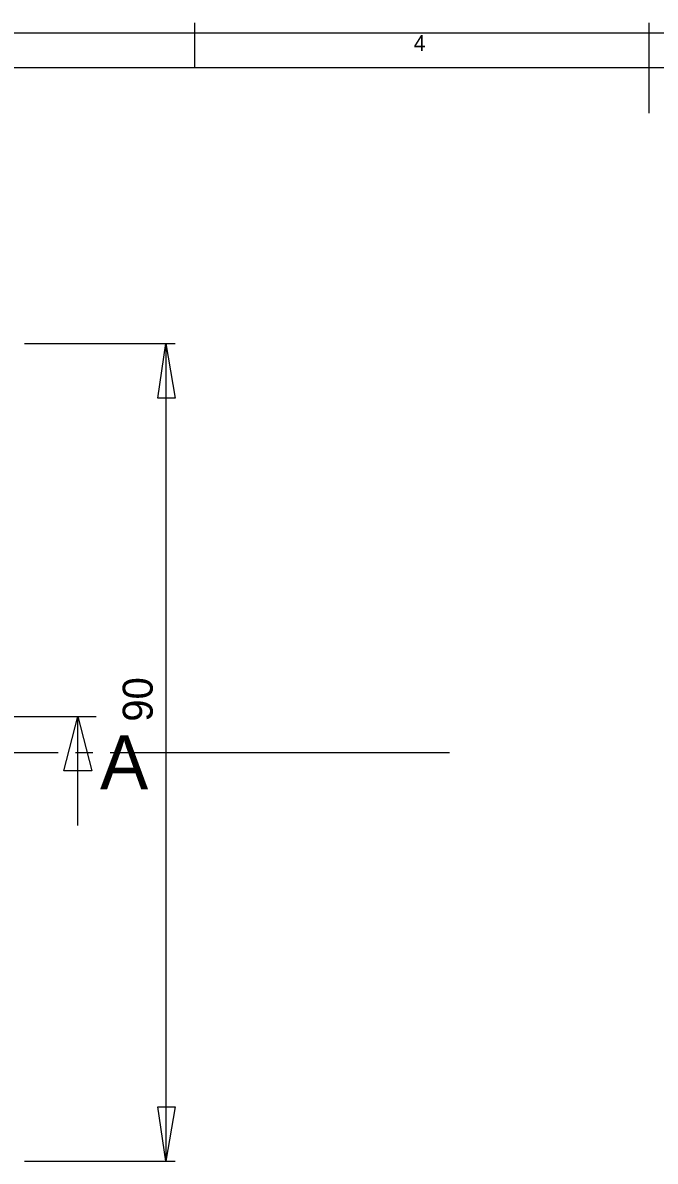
# Model space of a CAD drawing. Header units: millimetres. Extents: x 0 to 273, y 0 to 191.
# Drawn here: x 90.8 to 137, y 108.2 to 191.4 of the extents above; entities that cross this region are included whole.
import ezdxf

# ---------------------------------------------------------------- set-up
doc = ezdxf.new("R2010")
doc.units = ezdxf.units.MM

msp = doc.modelspace()

# ---------------------------------------------------------------- linework, layer by layer
at = {"color": 0, "lineweight": 0}
for points in [[(103.378, 188.129333), (103.378, 191.431333)], [(136.567333, 191.431333), (136.567333, 184.827333)], [(272.796, 190.669333), (0.423333, 190.669333)], [(269.494, 188.129333), (5.418667, 188.129333)], [(90.932, 167.978667), (101.938667, 167.978667)], [(100.668667, 163.999333), (101.261333, 167.978667)], [(101.261333, 167.978667), (101.261333, 108.204)], [(101.261333, 167.978667), (101.938667, 163.999333)], [(101.938667, 163.999333), (100.668667, 163.999333)], [(89.492667, 140.716), (96.181333, 140.716)], [(93.810667, 136.736667), (94.826667, 140.716)], [(94.826667, 132.757333), (94.826667, 140.716)], [(94.826667, 140.716), (95.842667, 136.736667)], [(62.907333, 138.091333), (93.387333, 138.091333)], [(94.657333, 138.091333), (95.927333, 138.091333)], [(97.197333, 138.091333), (122.004667, 138.091333)], [(95.842667, 136.736667), (93.810667, 136.736667)], [(100.668667, 112.183333), (101.938667, 112.183333)], [(101.261333, 108.204), (100.668667, 112.183333)], [(101.938667, 112.183333), (101.261333, 108.204)], [(90.932, 108.204), (101.938667, 108.204)]]:
    msp.add_lwpolyline(points, dxfattribs=at)

# ---------------------------------------------------------------- texts
at = {"color": 0, "attachment_point": 1}
for s, insert, char_height in [('{\\fCenturyGothic|b0|i0|c0;4}', (119.38, 190.526134), 1.155023), ('{\\fCenturyGothic|b0|i0|c0;A}', (96.449444, 139.347504), 3.951393)]:
    msp.add_mtext(s, dxfattribs=dict(at, insert=insert, char_height=char_height))
at = {"color": 0, "insert": (100.33, 140.335), "char_height": 2.188464, "attachment_point": 7, "rotation": 90}
msp.add_mtext('{\\fCenturyGothic|b0|i0|c0;90}', dxfattribs=at)

doc.saveas('drawing.dxf')
